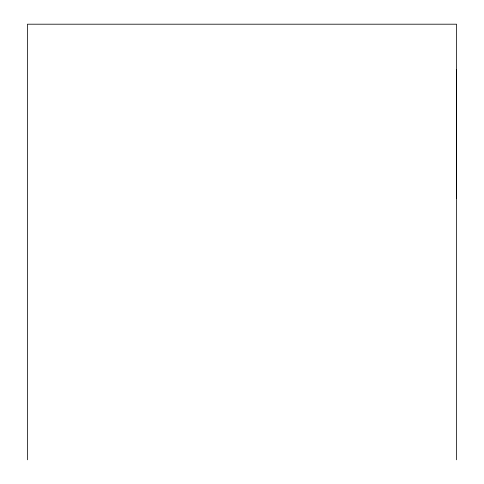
<?xml version="1.0" encoding="UTF-8"?>
<svg xmlns="http://www.w3.org/2000/svg" width="484" height="484" viewBox="0 0 484 484"><rect width="100%" height="100%" fill="white"/><g stroke="black" fill="none" stroke-linecap="round" stroke-linejoin="round"><path stroke-width="0.73" d="M456.557 198.289L456.557 69.484M456.557 459.8L456.557 24.2L27.443 24.2L27.443 459.8"/></g></svg>
